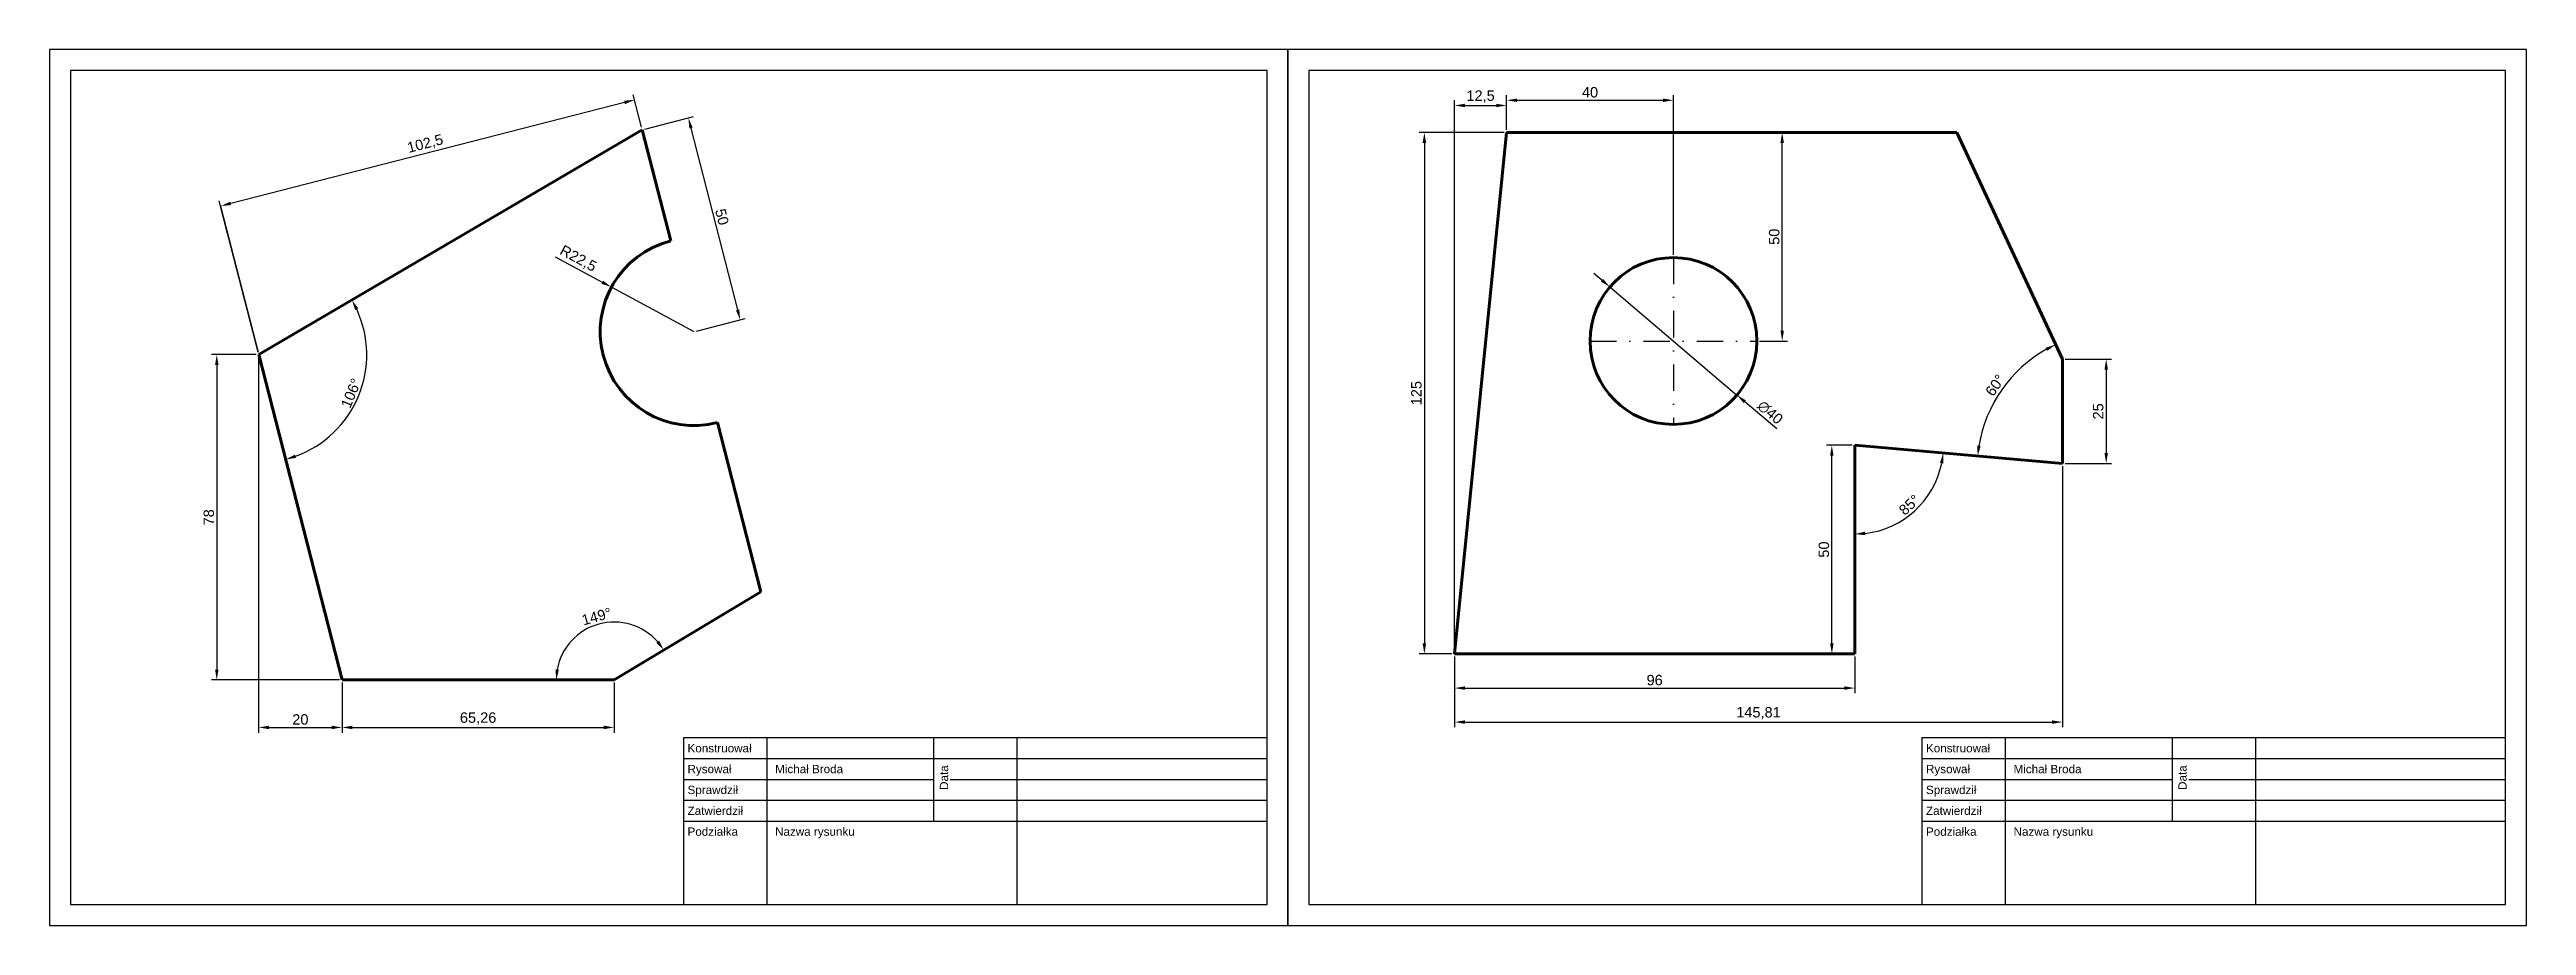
# Model space of a CAD drawing. Header units: millimetres. Extents: x 0 to 594, y 0 to 210.
import ezdxf

# ---------------------------------------------------------------- set-up
doc = ezdxf.new("R2010")
doc.units = ezdxf.units.MM
doc.linetypes.add('KRESKAKROPKA', pattern=[25.4, 12.7, -6.35, 0, -6.35])
doc.layers.add('Linie grube', color=7, linetype='Continuous', lineweight=100)
for name, color, linetype in [('Opis', 7, 'Continuous'), ('Osie', 3, 'KRESKAKROPKA'), ('Wymiary', 1, 'Continuous')]:
    doc.layers.add(name, color=color, linetype=linetype)
doc.styles.get("Standard").update_dxf_attribs({"font": 'arial.ttf'})
doc.dimstyles.new('ISO-25', dxfattribs={"dimtxt": 2.5, "dimasz": 2.5, "dimexe": 1.25, "dimexo": 0.625, "dimtad": 1, "dimtxsty": 'Standard', "dimcen": 2.5, "dimadec": 0, "dimazin": 0, "dimtfac": 1, "dimtmove": 0, "dimatfit": 3, "dimfxl": 1, "dimarcsym": 0})

# ---------------------------------------------------------------- blocks, each defined once
blk = doc.blocks.new('*D2')
at = {"layer": 'Defpoints', "color": 0, "transparency": 16777216}
for p in [(134.76, 153.03), (154.56, 142.34)]:
    blk.add_point(p, dxfattribs=at)
at = {"layer": 'Wymiary', "color": 0, "lineweight": -2, "transparency": 16777216}
for p, q in [((121.25, 160.31), (132.56, 154.21)), ((154.56, 142.34), (134.76, 153.03))]:
    blk.add_line(p, q, dxfattribs=at)
at = {"layer": 'Wymiary', "color": 0, "transparency": 16777216}
blk.add_solid([(132.75, 154.58), (132.36, 153.85), (134.76, 153.03)], dxfattribs=at)
at = {"layer": 'Wymiary', "color": 0, "transparency": 16777216, "insert": (126.73, 159.77), "char_height": 2.5, "attachment_point": 5, "rotation": 331.65753}
blk.add_mtext('R22,5', dxfattribs=at)
blk = doc.blocks.new('*D3')
at = {"layer": 'Defpoints', "color": 0, "transparency": 16777216}
for p in [(142.14, 190.78), (165.62, 145.18), (154.56, 142.34)]:
    blk.add_point(p, dxfattribs=at)
at = {"layer": 'Wymiary', "color": 0, "lineweight": -2, "transparency": 16777216}
for p, q in [((142.75, 190.93), (154.42, 193.93)), ((153.83, 191.19), (165, 147.6)), ((155.17, 142.5), (166.84, 145.49))]:
    blk.add_line(p, q, dxfattribs=at)
at = {"layer": 'Wymiary', "color": 0, "transparency": 16777216}
for points in [[(154.23, 191.3), (153.42, 191.09), (153.21, 193.61)], [(165.41, 147.71), (164.6, 147.5), (165.62, 145.18)]]:
    blk.add_solid(points, dxfattribs=at)
at = {"layer": 'Wymiary', "color": 0, "transparency": 16777216, "insert": (161.26, 169.87), "char_height": 2.5, "attachment_point": 5, "rotation": 284.38139}
blk.add_mtext('50', dxfattribs=at)
blk = doc.blocks.new('*D5')
at = {"layer": 'Defpoints', "color": 0, "transparency": 16777216}
for p in [(142.14, 190.78), (41.01, 172.49), (42.85, 165.32)]:
    blk.add_point(p, dxfattribs=at)
at = {"layer": 'Wymiary', "color": 0, "lineweight": -2, "transparency": 16777216}
for p, q in [((137.88, 197.33), (43.44, 173.11)), ((141.99, 191.38), (139.99, 199.16)), ((42.7, 165.92), (40.7, 173.7))]:
    blk.add_line(p, q, dxfattribs=at)
at = {"layer": 'Wymiary', "color": 0, "transparency": 16777216}
for points in [[(137.78, 197.73), (137.98, 196.92), (140.3, 197.95)], [(43.33, 173.51), (43.54, 172.71), (41.01, 172.49)]]:
    blk.add_solid(points, dxfattribs=at)
at = {"layer": 'Wymiary', "color": 0, "transparency": 16777216, "insert": (90.13, 187.28), "char_height": 2.5, "attachment_point": 5, "rotation": 14.38139}
blk.add_mtext('102,5', dxfattribs=at)
blk = doc.blocks.new('*D7')
at = {"layer": 'Defpoints', "color": 0, "transparency": 16777216}
for p in [(50.15, 136.85), (40.11, 58.85), (70.15, 58.85)]:
    blk.add_point(p, dxfattribs=at)
at = {"layer": 'Wymiary', "color": 0, "lineweight": -2, "transparency": 16777216}
for p, q in [((49.53, 136.85), (38.86, 136.85)), ((40.11, 134.35), (40.11, 61.35)), ((69.53, 58.85), (38.86, 58.85))]:
    blk.add_line(p, q, dxfattribs=at)
at = {"layer": 'Wymiary', "color": 0, "transparency": 16777216}
for points in [[(39.69, 134.35), (40.53, 134.35), (40.11, 136.85)], [(39.69, 61.35), (40.53, 61.35), (40.11, 58.85)]]:
    blk.add_solid(points, dxfattribs=at)
at = {"layer": 'Wymiary', "color": 0, "transparency": 16777216, "insert": (38.21, 97.85), "char_height": 2.5, "attachment_point": 5, "rotation": 90}
blk.add_mtext('78', dxfattribs=at)
blk = doc.blocks.new('*D8')
at = {"layer": 'Defpoints', "color": 0, "transparency": 16777216}
for p in [(50.15, 136.85), (70.15, 58.85), (70.15, 47.47)]:
    blk.add_point(p, dxfattribs=at)
at = {"layer": 'Wymiary', "color": 0, "lineweight": -2, "transparency": 16777216}
for p, q in [((50.15, 136.22), (50.15, 46.22)), ((70.15, 58.22), (70.15, 46.22)), ((52.65, 47.47), (67.65, 47.47))]:
    blk.add_line(p, q, dxfattribs=at)
at = {"layer": 'Wymiary', "color": 0, "transparency": 16777216}
for points in [[(52.65, 47.89), (52.65, 47.06), (50.15, 47.47)], [(67.65, 47.89), (67.65, 47.06), (70.15, 47.47)]]:
    blk.add_solid(points, dxfattribs=at)
at = {"layer": 'Wymiary', "color": 0, "transparency": 16777216, "insert": (60.15, 49.38), "char_height": 2.5, "attachment_point": 5}
blk.add_mtext('20', dxfattribs=at)
blk = doc.blocks.new('*D9')
at = {"layer": 'Defpoints', "color": 0, "transparency": 16777216}
for p in [(70.15, 58.85), (135.41, 58.85), (135.41, 47.47)]:
    blk.add_point(p, dxfattribs=at)
at = {"layer": 'Wymiary', "color": 0, "lineweight": -2, "transparency": 16777216}
for p, q in [((70.15, 58.22), (70.15, 46.22)), ((135.41, 58.22), (135.41, 46.22)), ((72.65, 47.47), (132.91, 47.47))]:
    blk.add_line(p, q, dxfattribs=at)
at = {"layer": 'Wymiary', "color": 0, "transparency": 16777216}
for points in [[(72.65, 47.89), (72.65, 47.06), (70.15, 47.47)], [(132.91, 47.89), (132.91, 47.06), (135.41, 47.47)]]:
    blk.add_solid(points, dxfattribs=at)
at = {"layer": 'Wymiary', "color": 0, "transparency": 16777216, "insert": (102.78, 49.6), "char_height": 2.5, "attachment_point": 5}
blk.add_mtext('65,26', dxfattribs=at)
blk = doc.blocks.new('*D10')
at = {"layer": 'Defpoints', "color": 0, "transparency": 16777216}
for p in [(170.55, 79.96), (137.67, 72.56), (70.15, 58.85), (135.41, 58.85), (135.41, 58.85)]:
    blk.add_point(p, dxfattribs=at)
at = {"layer": 'Wymiary', "color": 0, "lineweight": -2, "transparency": 16777216}
blk.add_arc((135.41, 58.85), 13.9, 41.3205, 169.6795, dxfattribs=at)
at = {"layer": 'Wymiary', "color": 0, "transparency": 16777216}
for points in [[(146.19, 68.27), (145.51, 67.78), (147.33, 66.01)], [(122.16, 61.3), (121.33, 61.38), (121.52, 58.85)]]:
    blk.add_solid(points, dxfattribs=at)
at = {"layer": 'Wymiary', "color": 0, "transparency": 16777216, "insert": (131.19, 74.07), "char_height": 2.5, "attachment_point": 5, "rotation": 15.5}
blk.add_mtext('149°', dxfattribs=at)
blk = doc.blocks.new('*D11')
at = {"layer": 'Defpoints', "color": 0, "transparency": 16777216}
for p in [(142.14, 190.78), (50.15, 136.85), (50.15, 136.85), (69.93, 120.09), (70.15, 58.85)]:
    blk.add_point(p, dxfattribs=at)
at = {"layer": 'Wymiary', "color": 0, "lineweight": -2, "transparency": 16777216}
blk.add_arc((50.15, 136.85), 25.92, 289.90991, 24.85287, dxfattribs=at)
at = {"layer": 'Wymiary', "color": 0, "transparency": 16777216}
for points in [[(73.3, 147.55), (74.04, 147.94), (72.51, 149.96)], [(59.1, 112.08), (58.86, 112.88), (56.59, 111.74)]]:
    blk.add_solid(points, dxfattribs=at)
at = {"layer": 'Wymiary', "color": 0, "transparency": 16777216, "insert": (72.32, 127.61), "char_height": 2.5, "attachment_point": 5, "rotation": 67.38139}
blk.add_mtext('106°', dxfattribs=at)
blk = doc.blocks.new('*D19')
at = {"layer": 'Defpoints', "color": 0, "transparency": 16777216}
for p in [(432.93, 115.12), (432.93, 115.12), (482.74, 110.76), (443.02, 96.39), (432.93, 65.12)]:
    blk.add_point(p, dxfattribs=at)
at = {"layer": 'Wymiary', "color": 0, "lineweight": -2, "transparency": 16777216}
blk.add_arc((432.93, 115.12), 21.28, 276.73564, 348.26436, dxfattribs=at)
at = {"layer": 'Wymiary', "color": 0, "transparency": 16777216}
for points in [[(453.35, 110.85), (454.17, 110.73), (454.12, 113.27)], [(435.45, 93.57), (435.4, 94.41), (432.93, 93.84)]]:
    blk.add_solid(points, dxfattribs=at)
at = {"layer": 'Wymiary', "color": 0, "transparency": 16777216, "insert": (446.02, 100.84), "char_height": 2.5, "attachment_point": 5, "rotation": 42.5}
blk.add_mtext('85°', dxfattribs=at)
blk = doc.blocks.new('*D20')
at = {"layer": 'Defpoints', "color": 0, "transparency": 16777216}
for p in [(457.39, 190.12), (471.82, 132.77), (432.93, 115.12), (482.74, 110.76), (503.87, 90.45)]:
    blk.add_point(p, dxfattribs=at)
at = {"layer": 'Wymiary', "color": 0, "lineweight": -2, "transparency": 16777216}
blk.add_arc((494.89, 109.7), 32.63, 119.39129, 170.60871, dxfattribs=at)
at = {"layer": 'Wymiary', "color": 0, "transparency": 16777216}
for points in [[(478.69, 138.5), (479.07, 137.76), (481.1, 139.27)], [(463.11, 114.97), (462.29, 115.08), (462.39, 112.54)]]:
    blk.add_solid(points, dxfattribs=at)
at = {"layer": 'Wymiary', "color": 0, "transparency": 16777216, "insert": (466.6, 129.51), "char_height": 2.5, "attachment_point": 5, "rotation": 55}
blk.add_mtext('60°', dxfattribs=at)
blk = doc.blocks.new('*D21')
at = {"layer": 'Defpoints', "color": 0, "transparency": 16777216}
for p in [(374.19, 153.08), (404.66, 127.16)]:
    blk.add_point(p, dxfattribs=at)
at = {"layer": 'Wymiary', "color": 0, "lineweight": -2, "transparency": 16777216}
for p, q in [((372.29, 154.7), (370.38, 156.32)), ((374.19, 153.08), (404.66, 127.16)), ((414.21, 119.04), (406.56, 125.54))]:
    blk.add_line(p, q, dxfattribs=at)
at = {"layer": 'Wymiary', "color": 0, "transparency": 16777216}
for points in [[(372.56, 155.02), (372.02, 154.38), (374.19, 153.08)], [(406.83, 125.86), (406.29, 125.23), (404.66, 127.16)]]:
    blk.add_solid(points, dxfattribs=at)
at = {"layer": 'Wymiary', "color": 0, "transparency": 16777216, "insert": (412.62, 122.98), "char_height": 2.5, "attachment_point": 5, "rotation": 319.61558}
blk.add_mtext('∅40', dxfattribs=at)
blk = doc.blocks.new('*D22')
at = {"layer": 'Defpoints', "color": 0, "transparency": 16777216}
for p in [(349.43, 190.12), (329.7, 65.12), (336.93, 65.12)]:
    blk.add_point(p, dxfattribs=at)
at = {"layer": 'Wymiary', "color": 0, "lineweight": -2, "transparency": 16777216}
for p, q in [((348.8, 190.12), (328.45, 190.12)), ((329.7, 187.62), (329.7, 67.62)), ((336.3, 65.12), (328.45, 65.12))]:
    blk.add_line(p, q, dxfattribs=at)
at = {"layer": 'Wymiary', "color": 0, "transparency": 16777216}
for points in [[(329.28, 187.62), (330.11, 187.62), (329.7, 190.12)], [(329.28, 67.62), (330.11, 67.62), (329.7, 65.12)]]:
    blk.add_solid(points, dxfattribs=at)
at = {"layer": 'Wymiary', "color": 0, "transparency": 16777216, "insert": (327.8, 127.62), "char_height": 2.5, "attachment_point": 5, "rotation": 90}
blk.add_mtext('125', dxfattribs=at)
blk = doc.blocks.new('*D23')
at = {"layer": 'Defpoints', "color": 0, "transparency": 16777216}
for p in [(349.43, 196.59), (349.43, 190.12), (336.93, 65.12)]:
    blk.add_point(p, dxfattribs=at)
at = {"layer": 'Wymiary', "color": 0, "lineweight": -2, "transparency": 16777216}
for p, q in [((336.93, 65.75), (336.93, 197.84)), ((339.43, 196.59), (346.93, 196.59)), ((349.43, 190.75), (349.43, 197.84))]:
    blk.add_line(p, q, dxfattribs=at)
at = {"layer": 'Wymiary', "color": 0, "transparency": 16777216}
for points in [[(339.43, 197.01), (339.43, 196.18), (336.93, 196.59)], [(346.93, 197.01), (346.93, 196.18), (349.43, 196.59)]]:
    blk.add_solid(points, dxfattribs=at)
at = {"layer": 'Wymiary', "color": 0, "transparency": 16777216, "insert": (343.18, 198.72), "char_height": 2.5, "attachment_point": 5}
blk.add_mtext('12,5', dxfattribs=at)
blk = doc.blocks.new('*D26')
at = {"layer": 'Defpoints', "color": 0, "transparency": 16777216}
for p in [(482.74, 135.76), (482.74, 110.76), (493.21, 110.76)]:
    blk.add_point(p, dxfattribs=at)
at = {"layer": 'Wymiary', "color": 0, "lineweight": -2, "transparency": 16777216}
for p, q in [((483.36, 135.76), (494.46, 135.76)), ((493.21, 133.26), (493.21, 113.26)), ((483.36, 110.76), (494.46, 110.76))]:
    blk.add_line(p, q, dxfattribs=at)
at = {"layer": 'Wymiary', "color": 0, "transparency": 16777216}
for points in [[(492.8, 133.26), (493.63, 133.26), (493.21, 135.76)], [(492.8, 113.26), (493.63, 113.26), (493.21, 110.76)]]:
    blk.add_solid(points, dxfattribs=at)
at = {"layer": 'Wymiary', "color": 0, "transparency": 16777216, "insert": (491.31, 123.26), "char_height": 2.5, "attachment_point": 5, "rotation": 90}
blk.add_mtext('25', dxfattribs=at)
blk = doc.blocks.new('*D27')
at = {"layer": 'Defpoints', "color": 0, "transparency": 16777216}
for p in [(336.93, 65.12), (432.93, 65.12), (432.93, 56.91)]:
    blk.add_point(p, dxfattribs=at)
at = {"layer": 'Wymiary', "color": 0, "lineweight": -2, "transparency": 16777216}
for p, q in [((336.93, 64.5), (336.93, 55.66)), ((432.93, 64.5), (432.93, 55.66)), ((339.43, 56.91), (430.43, 56.91))]:
    blk.add_line(p, q, dxfattribs=at)
at = {"layer": 'Wymiary', "color": 0, "transparency": 16777216}
for points in [[(339.43, 57.32), (339.43, 56.49), (336.93, 56.91)], [(430.43, 57.32), (430.43, 56.49), (432.93, 56.91)]]:
    blk.add_solid(points, dxfattribs=at)
at = {"layer": 'Wymiary', "color": 0, "transparency": 16777216, "insert": (384.93, 58.81), "char_height": 2.5, "attachment_point": 5}
blk.add_mtext('96', dxfattribs=at)
blk = doc.blocks.new('*D28')
at = {"layer": 'Defpoints', "color": 0, "transparency": 16777216}
for p in [(482.74, 110.76), (336.93, 65.12), (482.74, 48.75)]:
    blk.add_point(p, dxfattribs=at)
at = {"layer": 'Wymiary', "color": 0, "lineweight": -2, "transparency": 16777216}
for p, q in [((482.74, 110.14), (482.74, 47.5)), ((336.93, 64.5), (336.93, 47.5)), ((339.43, 48.75), (480.24, 48.75))]:
    blk.add_line(p, q, dxfattribs=at)
at = {"layer": 'Wymiary', "color": 0, "transparency": 16777216}
for points in [[(339.43, 49.17), (339.43, 48.34), (336.93, 48.75)], [(480.24, 49.17), (480.24, 48.34), (482.74, 48.75)]]:
    blk.add_solid(points, dxfattribs=at)
at = {"layer": 'Wymiary', "color": 0, "transparency": 16777216, "insert": (409.83, 50.88), "char_height": 2.5, "attachment_point": 5}
blk.add_mtext('145,81', dxfattribs=at)
blk = doc.blocks.new('*D29')
at = {"layer": 'Defpoints', "color": 0, "transparency": 16777216}
for p in [(427.42, 115.12), (432.93, 115.12), (432.93, 65.12)]:
    blk.add_point(p, dxfattribs=at)
at = {"layer": 'Wymiary', "color": 0, "lineweight": -2, "transparency": 16777216}
for p, q in [((432.3, 115.12), (426.17, 115.12)), ((427.42, 67.62), (427.42, 112.62)), ((432.3, 65.12), (426.17, 65.12))]:
    blk.add_line(p, q, dxfattribs=at)
at = {"layer": 'Wymiary', "color": 0, "transparency": 16777216}
for points in [[(427.01, 112.62), (427.84, 112.62), (427.42, 115.12)], [(427.01, 67.62), (427.84, 67.62), (427.42, 65.12)]]:
    blk.add_solid(points, dxfattribs=at)
at = {"layer": 'Wymiary', "color": 0, "transparency": 16777216, "insert": (425.52, 90.12), "char_height": 2.5, "attachment_point": 5, "rotation": 90}
blk.add_mtext('50', dxfattribs=at)
blk = doc.blocks.new('*D30')
at = {"layer": 'Defpoints', "color": 0, "transparency": 16777216}
for p in [(389.43, 197.84), (349.43, 190.12), (389.43, 160.12)]:
    blk.add_point(p, dxfattribs=at)
at = {"layer": 'Wymiary', "color": 0, "lineweight": -2, "transparency": 16777216}
for p, q in [((349.43, 190.75), (349.43, 199.09)), ((351.93, 197.84), (386.93, 197.84)), ((389.43, 160.75), (389.43, 199.09))]:
    blk.add_line(p, q, dxfattribs=at)
at = {"layer": 'Wymiary', "color": 0, "transparency": 16777216}
for points in [[(351.93, 198.26), (351.93, 197.43), (349.43, 197.84)], [(386.93, 198.26), (386.93, 197.43), (389.43, 197.84)]]:
    blk.add_solid(points, dxfattribs=at)
at = {"layer": 'Wymiary', "color": 0, "transparency": 16777216, "insert": (369.43, 199.74), "char_height": 2.5, "attachment_point": 5}
blk.add_mtext('40', dxfattribs=at)
blk = doc.blocks.new('*D31')
at = {"layer": 'Defpoints', "color": 0, "transparency": 16777216}
for p in [(389.43, 190.12), (415.52, 190.12), (409.43, 140.12)]:
    blk.add_point(p, dxfattribs=at)
at = {"layer": 'Wymiary', "color": 0, "lineweight": -2, "transparency": 16777216}
for p, q in [((390.05, 190.12), (416.77, 190.12)), ((415.52, 142.62), (415.52, 187.62)), ((410.05, 140.12), (416.77, 140.12))]:
    blk.add_line(p, q, dxfattribs=at)
at = {"layer": 'Wymiary', "color": 0, "transparency": 16777216}
for points in [[(415.1, 187.62), (415.93, 187.62), (415.52, 190.12)], [(415.1, 142.62), (415.93, 142.62), (415.52, 140.12)]]:
    blk.add_solid(points, dxfattribs=at)
at = {"layer": 'Wymiary', "color": 0, "transparency": 16777216, "insert": (413.61, 165.12), "char_height": 2.5, "attachment_point": 5, "rotation": 90}
blk.add_mtext('50', dxfattribs=at)

msp = doc.modelspace()

# ---------------------------------------------------------------- linework, layer by layer
for points in [[(0, 0), (297, 0), (297, 210), (0, 210)], [(297, 0), (594, 0), (594, 210), (297, 210)], [(5, 5), (292, 5), (292, 205), (5, 205)], [(302, 5), (589, 5), (589, 205), (302, 205)]]:
    msp.add_lwpolyline(points, close=True)
at = {"layer": 'Linie grube'}
for p, q in [((50.153, 136.849), (142.141, 190.778)), ((142.141, 190.778), (148.971, 164.14)), ((148.971, 164.14), (142.141, 190.778)), ((336.926, 65.122), (349.426, 190.122)), ((349.426, 190.122), (457.388, 190.122)), ((457.388, 190.122), (482.735, 135.764)), ((50.153, 136.849), (70.153, 58.849)), ((482.735, 110.764), (482.735, 135.764)), ((170.555, 79.964), (160.148, 120.55)), ((432.926, 65.122), (432.926, 115.122)), ((432.926, 115.122), (482.735, 110.764)), ((135.413, 58.849), (170.555, 79.964)), ((336.926, 65.122), (432.926, 65.122)), ((336.926, 65.122), (432.926, 65.122)), ((70.153, 58.849), (135.413, 58.849))]:
    msp.add_line(p, q, dxfattribs=at)
msp.add_circle((389.426, 140.122), 20, dxfattribs=at)
msp.add_arc((154.56, 142.345), 22.5, 104.381395, 284.381395, dxfattribs=at)
at = {"layer": 'Opis'}
for p, q in [((172, 45), (172, 5)), ((212, 45), (212, 25)), ((232, 45), (232, 5)), ((469, 45), (469, 5)), ((509, 45), (509, 25)), ((529, 45), (529, 5)), ((152, 40), (292, 40)), ((449, 40), (589, 40)), ((152, 35), (212, 35)), ((152, 30), (292, 30)), ((216, 35), (292, 35)), ((449, 35), (509, 35)), ((449, 30), (589, 30)), ((513, 35), (589, 35)), ((152, 25), (292, 25)), ((449, 25), (589, 25))]:
    msp.add_line(p, q, dxfattribs=at)
for points in [[(152, 5), (292, 5), (292, 45), (152, 45)], [(152, 45), (152, 5)], [(449, 5), (589, 5), (589, 45), (449, 45)], [(449, 45), (449, 5)]]:
    msp.add_lwpolyline(points, dxfattribs=at)
at = {"layer": 'Osie', "ltscale": 0.5}
for p, q in [((389.426, 160.122), (389.426, 120.122)), ((369.426, 140.122), (409.426, 140.122))]:
    msp.add_line(p, q, dxfattribs=at)
at = {"layer": 'Wymiary'}
msp.add_line((41.519, 170.522), (41.015, 172.488), dxfattribs=at)
msp.add_lwpolyline([(50.005, 137.429), (41.015, 172.488)], close=True, dxfattribs=at)

# ---------------------------------------------------------------- texts
at = {"layer": 'Opis'}
for s, p in [('Konstruował', (153, 41.5)), ('Konstruował', (450, 41.5)), ('Rysował', (153, 36.5)), ('Michał Broda', (174, 36.5)), ('Rysował', (450, 36.5)), ('Michał Broda', (471, 36.5)), ('Sprawdził', (153, 31.5)), ('Sprawdził', (450, 31.5)), ('Zatwierdził', (153, 26.5)), ('Zatwierdził', (450, 26.5)), ('Podziałka', (153, 21.5)), ('Nazwa rysunku', (174, 21.5)), ('Podziałka', (450, 21.5)), ('Nazwa rysunku', (471, 21.5))]:
    msp.add_text(s, height=2, dxfattribs=at).set_placement(p)
for p in [(215.5, 32.5), (512.5, 32.5)]:
    msp.add_text('Data', height=2, rotation=90, dxfattribs=at).set_placement(p)

# ---------------------------------------------------------------- dimensions: what is measured, and where the dimension line sits
at = {"layer": 'Wymiary'}
for p2, distance, picture, middle in [((42.853, 165.319), -7.401, '*D5', (90.131, 187.278)), ((154.56, 142.345), 11.422, '*D3', (161.257, 169.87))]:
    dim = msp.add_aligned_dim(p1=(142.141, 190.778), p2=p2, distance=distance, dimstyle='ISO-25', dxfattribs=at)
    dim.commit()
    dim.dimension.update_dxf_attribs({"geometry": picture, "text_midpoint": middle})
for base, p1, p2, angle, picture, middle in [((349.426, 196.593), (336.926, 65.122), (349.426, 190.122), 0, '*D23', (343.176, 198.72)), ((389.426, 197.843), (349.426, 190.122), (389.426, 160.122), 0, '*D30', (369.426, 199.744)), ((329.698, 65.122), (349.426, 190.122), (336.926, 65.122), 90, '*D22', (327.797, 127.622)), ((415.516, 190.122), (409.426, 140.122), (389.426, 190.122), 90, '*D31', (413.614, 165.122)), ((40.111, 58.849), (50.153, 136.849), (70.153, 58.849), 90, '*D7', (38.21, 97.849)), ((493.212, 110.764), (482.735, 135.764), (482.735, 110.764), 90, '*D26', (491.311, 123.264)), ((427.425, 115.122), (432.926, 65.122), (432.926, 115.122), 90, '*D29', (425.523, 90.122)), ((482.735, 48.754), (336.926, 65.122), (482.735, 110.764), 0, '*D28', (409.83, 50.882)), ((432.926, 56.907), (336.926, 65.122), (432.926, 65.122), 0, '*D27', (384.926, 58.808))]:
    dim = msp.add_linear_dim(base=base, p1=p1, p2=p2, angle=angle, dimstyle='ISO-25', dxfattribs=at)
    dim.commit()
    dim.dimension.update_dxf_attribs({"geometry": picture, "text_midpoint": middle})
for base, line1, line2, picture, middle in [((69.925, 120.09), ((50.153, 136.849), (70.153, 58.849)), ((50.153, 136.849), (142.141, 190.778)), '*D11', (72.324, 127.612)), ((471.818, 132.772), ((457.388, 190.122), (503.866, 90.449)), ((432.926, 115.122), (482.735, 110.764)), '*D20', (466.605, 129.506)), ((443.024, 96.393), ((432.926, 115.122), (482.735, 110.764)), ((432.926, 65.122), (432.926, 115.122)), '*D19', (446.016, 100.836)), ((137.667, 72.563), ((135.413, 58.849), (170.555, 79.964)), ((70.153, 58.849), (135.413, 58.849)), '*D10', (131.191, 74.074))]:
    dim = msp.add_angular_dim_2l(base=base, line1=line1, line2=line2, dimstyle='ISO-25', dxfattribs=at)
    dim.commit()
    dim.dimension.update_dxf_attribs({"geometry": picture, "text_midpoint": middle})
dim = msp.add_radius_dim(center=(154.56, 142.345), mpoint=(134.757, 153.026), dimstyle='ISO-25', dxfattribs=at)
dim.commit()
dim.dimension.update_dxf_attribs({"geometry": '*D2', "text_midpoint": (125.718, 157.902), "dimtype": 164})
dim = msp.add_diameter_dim_2p(p1=(374.191, 153.08), p2=(404.66, 127.164), dimstyle='ISO-25', dxfattribs=at)
dim.commit()
dim.dimension.update_dxf_attribs({"geometry": '*D21', "text_midpoint": (412.618, 122.982)})
for base, p1, p2, picture, middle in [((70.153, 47.475), (50.153, 136.849), (70.153, 58.849), '*D8', (60.153, 49.376)), ((135.413, 47.475), (70.153, 58.849), (135.413, 58.849), '*D9', (102.783, 49.602))]:
    dim = msp.add_linear_dim(base=base, p1=p1, p2=p2, dimstyle='ISO-25', dxfattribs=at)
    dim.commit()
    dim.dimension.update_dxf_attribs({"geometry": picture, "text_midpoint": middle})

doc.saveas('drawing.dxf')
